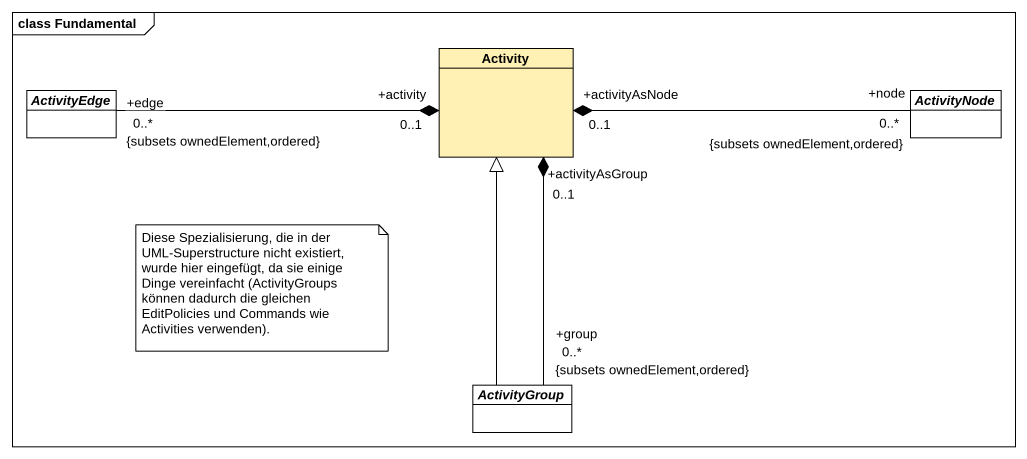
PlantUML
@startuml
mainframe class Fundamental
hide circle
hide empty members
class Activity #FFF0B4
abstract class ActivityEdge
abstract class ActivityNode
abstract class ActivityGroup
Activity "+activity\n0..1" *-left- "+edge\n0..*\n{subsets ownedElement,ordered}" ActivityEdge
Activity "+activityAsNode\n0..1" *-right- "+node\n0..*\n{subsets ownedElement,ordered}" ActivityNode
Activity "+activityAsGroup\n0..1" *-- "+group\n0..*\n{subsets ownedElement,ordered}" ActivityGroup
ActivityGroup -up-|> Activity
note as N1
  Diese Spezialisierung, die in der UML-Superstructure nicht existiert, wurde hier eingefügt, da sie einige Dinge vereinfacht (ActivityGroups können dadurch die gleichen EditPolicies und Commands wie Activities verwenden).
end note
@enduml
